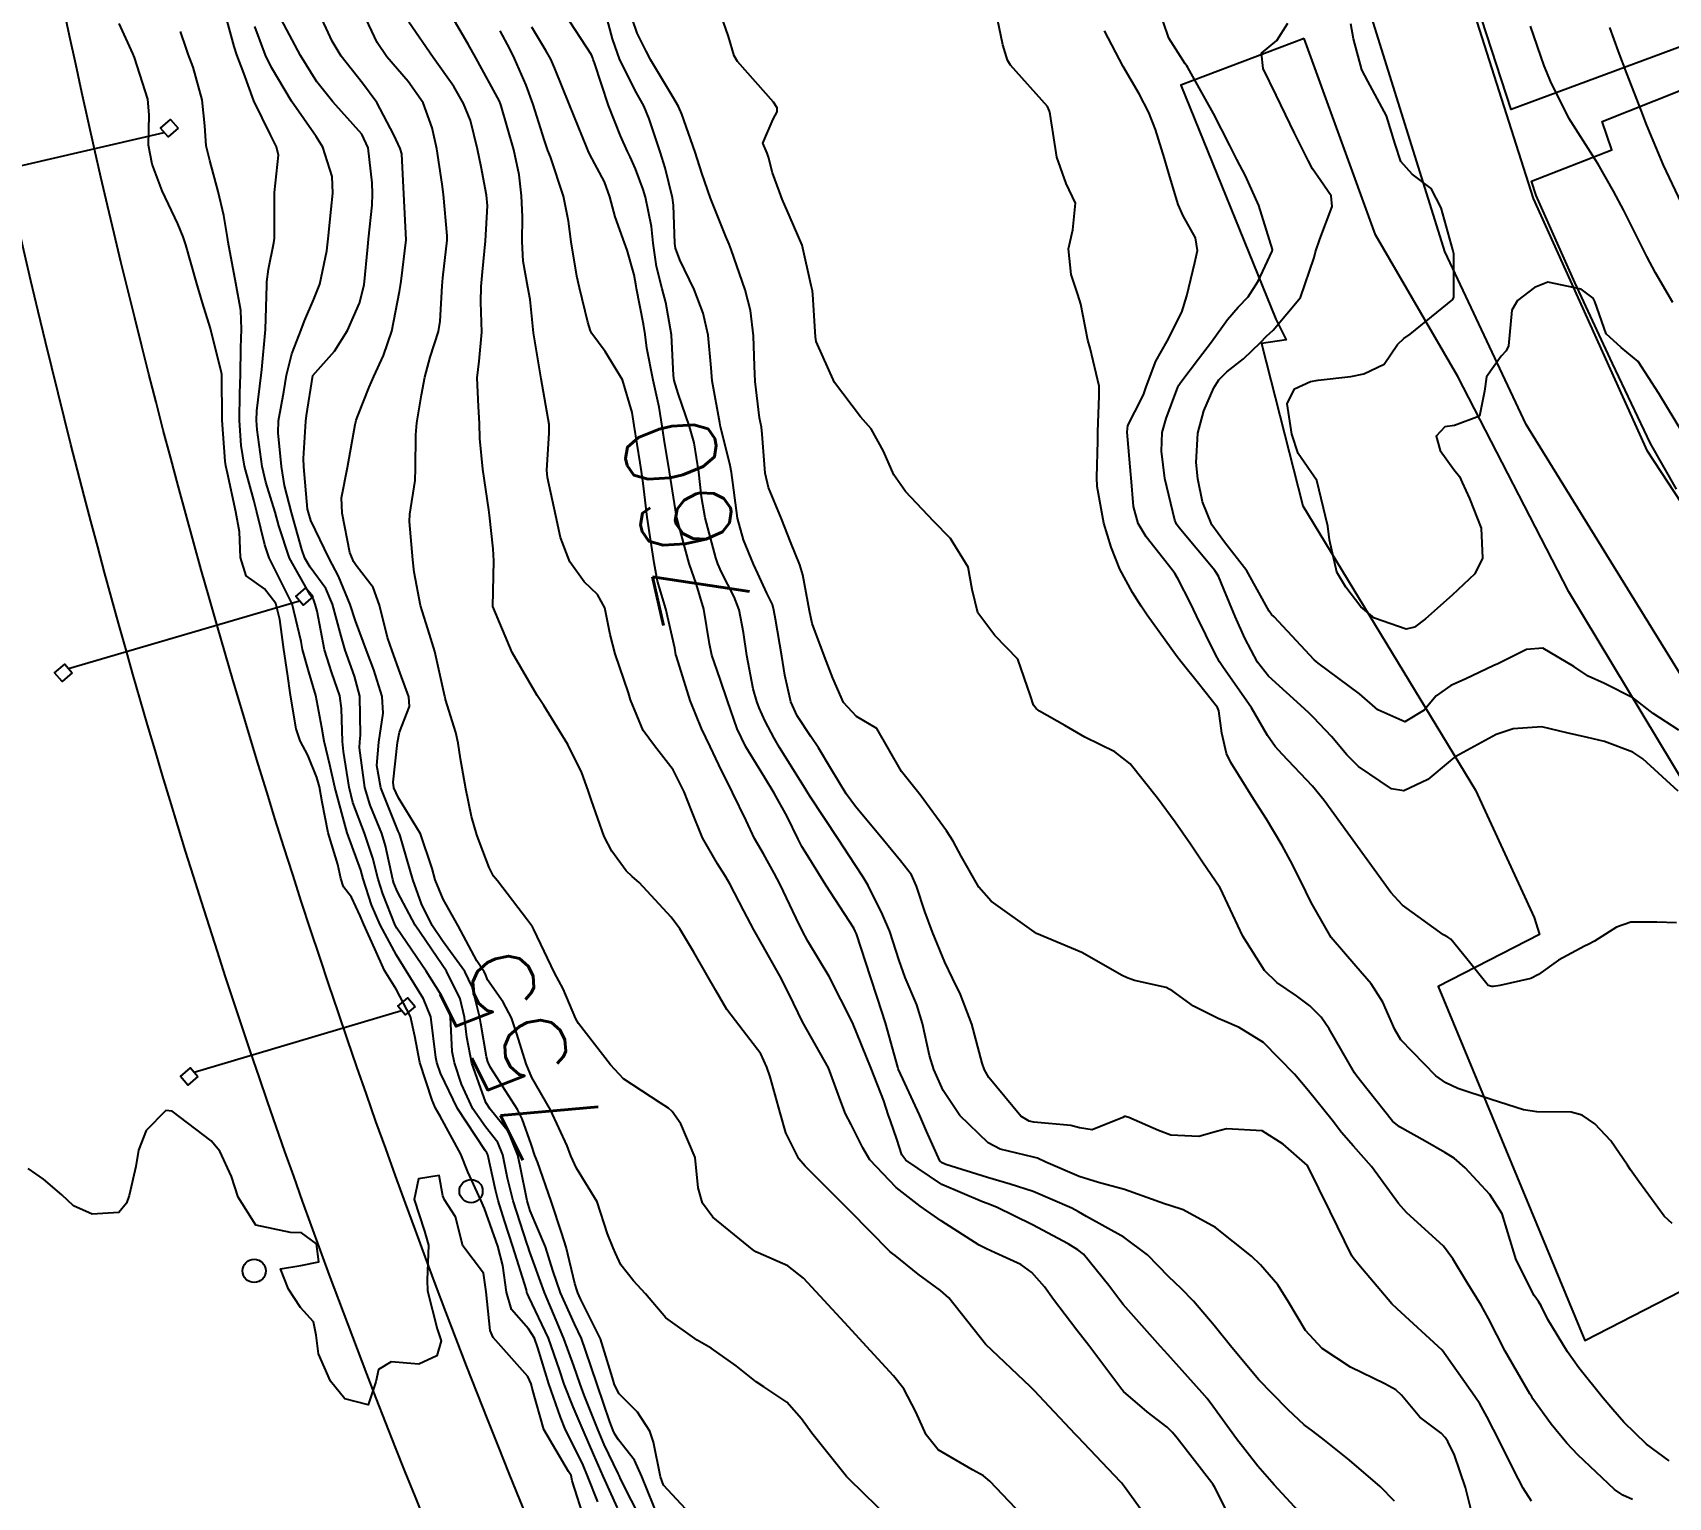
# Model space of a CAD drawing. Header units: metres. Extents: x 318500 to 325275, y 7408834 to 7428799.
# Drawn here: x 319965.3 to 320036.9, y 7411044.1 to 7411108.2 of the extents above; entities that cross this region are included whole.
import ezdxf
from ezdxf.enums import TextEntityAlignment as Align

# ---------------------------------------------------------------- set-up
doc = ezdxf.new("R2010")
doc.units = ezdxf.units.M
doc.header["$MEASUREMENT"] = 0
for name, color, linetype in [('Cotas', 45, 'Continuous'), ('Curvas de Nivel 1m', 11, 'Continuous'), ('Curvas de Nivel 5m', 15, 'Continuous'), ('Edificações', 30, 'Continuous'), ('Linha Férrea', 20, 'Continuous'), ('Postes', 20, 'Continuous'), ('Pórticos', 45, 'Continuous'), ('Vias Primárias', 230, 'Continuous')]:
    doc.layers.add(name, color=color, linetype=linetype)
doc.styles.add('Style-STANDARD', font='STANDARD.shx')

msp = doc.modelspace()

# ---------------------------------------------------------------- linework, layer by layer
at = {"layer": 'Curvas de Nivel 1m', "flags": 128}
for points, elevation in [([(319992.024, 7411042.964), (319991.063, 7411044.874), (319991.019, 7411044.979), (319991.001, 7411045.02), (319990.961, 7411045.097), (319990.356, 7411046.372), (319990.088, 7411046.993), (319989.472, 7411048.534), (319989.298, 7411049.006), (319989.022, 7411049.81), (319988.589, 7411051.015), (319988.248, 7411051.818), (319987.737, 7411053.023), (319987.087, 7411054.831), (319987.023, 7411055.031), (319986.985, 7411055.138), (319986.372, 7411057.041), (319986.125, 7411058.035), (319985.912, 7411059.048), (319985.689, 7411059.593), (319985.158, 7411060.278), (319984.608, 7411061.068), (319984.112, 7411062.15), (319983.793, 7411063.081), (319983.704, 7411063.581), (319983.619, 7411065.084), (319983.547, 7411065.407), (319983.234, 7411066.028), (319982.563, 7411067.097), (319981.278, 7411068.98), (319981.206, 7411069.111), (319980.658, 7411070.477), (319980.459, 7411071.123), (319980.224, 7411072.037), (319979.863, 7411073.132), (319979.35, 7411074.485), (319979.181, 7411075.143), (319978.946, 7411076.709), (319978.902, 7411077.147), (319978.852, 7411078.599), (319978.772, 7411079.15), (319978.429, 7411080.151), (319978.114, 7411081.16), (319977.78, 7411082.85), (319977.705, 7411083.166), (319977.634, 7411083.33), (319977.474, 7411083.576), (319976.581, 7411085.179), (319976.101, 7411086.594), (319975.944, 7411087.186), (319975.54, 7411088.504), (319975.373, 7411089.193), (319975.161, 7411090.791), (319975.134, 7411091.197), (319975.149, 7411091.624), (319975.337, 7411093.194), (319975.364, 7411093.433), (319975.519, 7411095.192), (319975.588, 7411097.129), (319975.583, 7411097.191), (319975.576, 7411097.266), (319975.66, 7411097.823), (319975.891, 7411098.974), (319975.913, 7411099.188), (319975.913, 7411100.982), (319975.922, 7411101.188), (319976.095, 7411102.818), (319976.009, 7411103.187), (319975.738, 7411103.715), (319975.015, 7411105.201), (319974.58, 7411106.406), (319974.27, 7411107.213), (319974.15, 7411107.571), (319973.806, 7411108.855)], 752), ([(319992.748, 7411043.137), (319991.997, 7411044.964), (319991.681, 7411045.68), (319990.976, 7411046.574), (319990.819, 7411046.823), (319990.749, 7411046.983), (319990.602, 7411047.369), (319990.039, 7411048.995), (319989.538, 7411050.496), (319989.355, 7411051.005), (319989.05, 7411051.652), (319988.439, 7411053.016), (319988.11, 7411053.989), (319987.786, 7411055.023), (319987.114, 7411056.606), (319986.975, 7411057.032), (319986.667, 7411058.561), (319986.568, 7411059.039), (319986.166, 7411060.055), (319985.357, 7411061.057), (319985.174, 7411061.34), (319984.565, 7411063.07), (319984.341, 7411064.202), (319984.243, 7411065.075), (319984.042, 7411065.888), (319983.445, 7411067.087), (319983.254, 7411067.377), (319982.082, 7411069.102), (319981.302, 7411070.563), (319981.14, 7411070.945), (319981.094, 7411071.113), (319980.782, 7411072.578), (319980.617, 7411073.121), (319980.111, 7411074.366), (319979.876, 7411075.132), (319979.646, 7411076.877), (319979.655, 7411077.136), (319979.689, 7411077.431), (319979.654, 7411079.136), (319979.423, 7411080.016), (319979.009, 7411081.146), (319978.841, 7411081.757), (319978.462, 7411083.155), (319978.161, 7411083.844), (319977.486, 7411084.784), (319977.251, 7411085.172), (319977.116, 7411085.553), (319976.665, 7411087.179), (319976.361, 7411088.358), (319976.22, 7411089.183), (319976.081, 7411090.669), (319976.098, 7411091.185), (319976.32, 7411092.451), (319976.441, 7411093.182), (319976.672, 7411094.121), (319977.083, 7411095.175), (319977.237, 7411095.571), (319977.643, 7411096.509), (319977.899, 7411097.166), (319978.211, 7411098.623), (319978.271, 7411099.161), (319978.404, 7411100.455), (319978.472, 7411101.159), (319978.438, 7411101.88), (319978.034, 7411103.165), (319977.737, 7411103.636), (319976.666, 7411105.181), (319975.782, 7411106.655), (319975.524, 7411107.194), (319975.053, 7411108.452)], 753), ([(319994.489, 7411042.934), (319992.955, 7411044.598), (319992.811, 7411044.952), (319992.506, 7411046.48), (319992.344, 7411046.96), (319991.818, 7411047.793), (319991.004, 7411048.592), (319990.797, 7411048.983), (319990.711, 7411049.288), (319990.191, 7411050.993), (319989.317, 7411052.755), (319989.197, 7411053.008), (319989.166, 7411053.103), (319989.074, 7411053.419), (319988.684, 7411055.014), (319988.501, 7411055.614), (319988.026, 7411057.021), (319987.43, 7411058.743), (319987.319, 7411059.028), (319987.155, 7411059.513), (319986.759, 7411060.631), (319986.552, 7411061.039), (319985.378, 7411062.877), (319985.286, 7411063.059), (319985.262, 7411063.12), (319985.203, 7411063.35), (319984.949, 7411064.796), (319984.903, 7411065.065), (319984.575, 7411066.405), (319984.247, 7411067.075), (319983.27, 7411068.426), (319982.825, 7411069.095), (319982.355, 7411070.039), (319981.972, 7411071.103), (319981.42, 7411073.018), (319981.385, 7411073.109), (319981.332, 7411073.223), (319980.57, 7411075.122), (319980.405, 7411076.094), (319980.487, 7411077.124), (319980.67, 7411078.388), (319980.632, 7411079.122), (319980.272, 7411080.283), (319979.948, 7411081.132), (319979.459, 7411082.434), (319979.227, 7411083.144), (319978.725, 7411084.394), (319978.314, 7411085.158), (319977.515, 7411086.825), (319977.401, 7411087.171), (319977.369, 7411087.325), (319977.201, 7411089.173), (319977.19, 7411089.537), (319977.294, 7411091.173), (319977.325, 7411091.421), (319977.6, 7411093.17), (319978.538, 7411094.235), (319979.108, 7411095.148), (319979.642, 7411096.333), (319979.849, 7411097.137), (319980.002, 7411098.808), (319980.03, 7411099.135), (319980.2, 7411100.635), (319980.207, 7411101.133), (319980.19, 7411101.608), (319980.026, 7411103.136), (319979.739, 7411103.731), (319978.475, 7411105.159), (319977.773, 7411106.029), (319977.052, 7411107.177), (319976.213, 7411108.779)], 754), ([(320008.934, 7411042.98), (320007.23, 7411044.766), (320006.963, 7411045.002), (320006.478, 7411045.264), (320004.98, 7411046.133), (320004.455, 7411046.798), (320004.002, 7411047.807), (320003.465, 7411048.813), (320003.018, 7411049.372), (320001.682, 7411050.84), (320001.05, 7411051.52), (319999.814, 7411052.863), (319999.078, 7411053.658), (319998.392, 7411054.19), (319997.089, 7411054.765), (319996.995, 7411054.807), (319996.848, 7411054.904), (319995.111, 7411056.321), (319994.65, 7411056.935), (319994.464, 7411057.603), (319994.333, 7411058.938), (319993.701, 7411060.408), (319993.335, 7411060.948), (319993.172, 7411061.096), (319992.806, 7411061.325), (319991.191, 7411062.379), (319990.625, 7411062.989), (319989.227, 7411064.803), (319989.115, 7411065.011), (319988.554, 7411066.327), (319988.184, 7411067.021), (319987.278, 7411068.915), (319987.21, 7411069.031), (319986.992, 7411069.327), (319985.684, 7411071.054), (319985.513, 7411071.258), (319985.316, 7411071.632), (319984.922, 7411072.662), (319984.777, 7411073.068), (319984.549, 7411073.864), (319984.289, 7411075.076), (319984.063, 7411076.397), (319983.958, 7411077.081), (319983.854, 7411077.543), (319983.409, 7411078.993), (319983.39, 7411079.09), (319983.383, 7411079.117), (319982.943, 7411081.095), (319982.706, 7411081.842), (319982.304, 7411083.102), (319982.031, 7411084.558), (319981.974, 7411085.105), (319981.835, 7411086.787), (319981.847, 7411087.107), (319982.072, 7411088.575), (319982.098, 7411089.105), (319982.099, 7411090.57), (319982.153, 7411091.104), (319982.361, 7411092.33), (319982.493, 7411093.101), (319982.737, 7411093.975), (319983.096, 7411095.095), (319983.173, 7411095.556), (319983.259, 7411097.094), (319983.295, 7411097.454), (319983.483, 7411099.092), (319983.484, 7411099.291), (319983.312, 7411101.094), (319983.262, 7411101.547), (319983.02, 7411103.097), (319982.825, 7411104.018), (319982.42, 7411105.103), (319981.774, 7411106.051), (319980.83, 7411107.124), (319980.409, 7411107.744), (319979.809, 7411109.015)], 756), ([(320014.477, 7411042.667), (320013.133, 7411044.512), (320013.002, 7411044.689), (320012.961, 7411044.736), (320011.091, 7411046.709), (320010.991, 7411046.816), (320010.068, 7411047.791), (320009.171, 7411048.738), (320009.012, 7411048.901), (320007.04, 7411050.77), (320005.445, 7411052.786), (320005.073, 7411053.109), (320004.097, 7411053.822), (320003.088, 7411054.647), (320002.99, 7411054.722), (320002.862, 7411054.823), (320001.116, 7411056.581), (320000.852, 7411056.853), (319999.145, 7411058.56), (319998.881, 7411058.874), (319998.298, 7411060.019), (319998.061, 7411060.887), (319997.624, 7411062.463), (319997.476, 7411062.896), (319997.209, 7411063.474), (319996.094, 7411064.917), (319995.729, 7411065.417), (319995.243, 7411066.241), (319994.841, 7411066.934), (319994.274, 7411067.931), (319993.657, 7411068.946), (319993.288, 7411069.457), (319991.886, 7411070.971), (319991.572, 7411071.235), (319991.315, 7411071.483), (319990.682, 7411072.348), (319990.357, 7411072.995), (319989.792, 7411074.565), (319989.644, 7411075.006), (319989.371, 7411075.77), (319988.768, 7411077.016), (319987.716, 7411078.718), (319987.5, 7411079.029), (319987.412, 7411079.164), (319986.322, 7411081.047), (319985.47, 7411083.06), (319985.522, 7411085.06), (319985.498, 7411085.586), (319985.335, 7411087.063), (319985.302, 7411087.284), (319985.043, 7411089.068), (319984.903, 7411090.41), (319984.889, 7411091.07), (319984.844, 7411091.808), (319984.787, 7411093.072), (319984.877, 7411093.805), (319985.001, 7411095.069), (319984.957, 7411096.384), (319984.961, 7411097.07), (319985.022, 7411097.707), (319985.152, 7411099.068), (319985.238, 7411100.602), (319985.203, 7411101.068), (319984.965, 7411102.314), (319984.81, 7411103.074), (319984.493, 7411104.335), (319984.199, 7411105.083), (319983.771, 7411105.826), (319982.872, 7411107.099), (319981.805, 7411108.635)], 757), ([(320018.042, 7411042.619), (320017.072, 7411044.515), (320017.006, 7411044.63), (320016.961, 7411044.693), (320015.437, 7411046.653), (320015.238, 7411046.901), (320014.995, 7411047.129), (320014.126, 7411047.797), (320013.086, 7411048.689), (320013.011, 7411048.78), (320011.573, 7411050.705), (320011.05, 7411051.379), (320010.026, 7411052.726), (320009.623, 7411053.28), (320009.082, 7411053.903), (320008.592, 7411054.254), (320007.471, 7411054.764), (320007.092, 7411054.931), (320006.765, 7411055.103), (320005.111, 7411056.158), (320004.184, 7411056.804), (320003.132, 7411057.627), (320001.989, 7411058.837), (320001.675, 7411059.362), (320001.165, 7411060.384), (320000.918, 7411060.853), (320000.755, 7411061.276), (320000.17, 7411062.86), (319999.225, 7411064.544), (319999.04, 7411064.873), (319998.447, 7411066.087), (319998.043, 7411066.888), (319997.27, 7411068.258), (319996.9, 7411068.906), (319996.465, 7411069.74), (319995.854, 7411070.922), (319995.654, 7411071.266), (319995.319, 7411071.793), (319994.66, 7411072.937), (319994.169, 7411074.121), (319993.853, 7411074.945), (319993.374, 7411075.91), (319992.558, 7411076.962), (319992.064, 7411077.637), (319991.51, 7411078.979), (319991.414, 7411079.279), (319990.83, 7411080.989), (319990.609, 7411081.836), (319990.376, 7411082.996), (319990.063, 7411083.588), (319989.481, 7411084.141), (319988.85, 7411085.016), (319988.446, 7411086.08), (319988.231, 7411087.023), (319987.87, 7411088.702), (319987.84, 7411089.027), (319987.948, 7411090.645), (319987.946, 7411091.026), (319987.6, 7411093.03), (319987.257, 7411095.036), (319987.106, 7411096.5), (319987.016, 7411097.04), (319986.806, 7411098.182), (319986.768, 7411099.044), (319986.773, 7411100.12), (319986.737, 7411101.045), (319986.628, 7411101.955), (319986.394, 7411103.05), (319985.845, 7411104.972), (319985.814, 7411105.059), (319985.762, 7411105.181), (319984.732, 7411107.076), (319984.393, 7411107.679), (319983.806, 7411108.693)], 758), ([(320028.438, 7411042.977), (320028.065, 7411044.483), (320027.573, 7411045.9), (320027.288, 7411046.496), (320027.177, 7411046.683), (320026.994, 7411046.864), (320026.056, 7411047.57), (320025.254, 7411048.526), (320025.014, 7411048.77), (320024.533, 7411049.02), (320023.028, 7411049.76), (320021.791, 7411050.569), (320021.052, 7411051.36), (320020.321, 7411052.591), (320019.842, 7411053.363), (320019.086, 7411054.244), (320018.685, 7411054.614), (320017.109, 7411055.868), (320015.707, 7411056.651), (320015.123, 7411056.834), (320014.876, 7411056.912), (320013.133, 7411057.532), (320012, 7411057.838), (320011.141, 7411058.1), (320009.683, 7411058.732), (320009.319, 7411058.904), (320009.152, 7411058.953), (320007.695, 7411059.302), (320007.158, 7411059.584), (320005.925, 7411060.782), (320005.186, 7411061.865), (320004.781, 7411062.796), (320004.599, 7411063.409), (320004.295, 7411064.804), (320004.046, 7411065.615), (320003.525, 7411066.816), (320003.261, 7411067.566), (320002.861, 7411068.826), (320002.544, 7411069.578), (320001.915, 7411070.841), (320001.684, 7411071.214), (320001.319, 7411071.76), (320000.616, 7411072.857), (319999.358, 7411074.755), (319999.283, 7411074.871), (319999.151, 7411075.085), (319998.031, 7411076.89), (319997.793, 7411077.293), (319997.401, 7411078.039), (319997.132, 7411078.629), (319997.028, 7411078.906), (319996.877, 7411079.449), (319996.601, 7411080.913), (319996.455, 7411081.915), (319996.256, 7411082.918), (319996.041, 7411083.487), (319995.486, 7411084.564), (319995.326, 7411084.932), (319995.241, 7411085.185), (319994.766, 7411086.938), (319994.608, 7411087.865), (319994.493, 7411088.941), (319994.285, 7411090.221), (319994.094, 7411090.945), (319993.591, 7411092.381), (319993.418, 7411092.953), (319993.386, 7411093.17), (319993.298, 7411094.955), (319993.048, 7411096.363), (319992.89, 7411096.961), (319992.649, 7411097.95), (319992.501, 7411098.968), (319992.418, 7411099.696), (319992.155, 7411100.973), (319992.055, 7411101.317), (319991.722, 7411102.219), (319991.491, 7411102.747), (319991.374, 7411102.985), (319991.066, 7411103.664), (319990.535, 7411104.998), (319989.933, 7411106.863), (319989.872, 7411107.009), (319989.851, 7411107.069), (319989.792, 7411107.214), (319988.613, 7411109.022)], 761), ([(320030.952, 7411043.893), (320030.582, 7411044.454), (320030.177, 7411045.252), (320029.573, 7411046.464), (320029.001, 7411047.592), (320028.685, 7411048.153), (320028.468, 7411048.478), (320027.04, 7411050.5), (320025.067, 7411052.312), (320024.837, 7411052.532), (320023.39, 7411054.244), (320023.139, 7411054.55), (320023.091, 7411054.624), (320022.137, 7411056.565), (320021.15, 7411058.58), (320020.078, 7411059.515), (320019.165, 7411060.098), (320017.602, 7411060.189), (320017.164, 7411060.073), (320016.383, 7411059.862), (320015.163, 7411059.91), (320014.619, 7411060.123), (320013.317, 7411060.688), (320013.171, 7411060.736), (320013.13, 7411060.731), (320013.056, 7411060.691), (320011.722, 7411060.147), (320011.165, 7411060.236), (320010.781, 7411060.331), (320009.167, 7411060.482), (320008.956, 7411060.531), (320008.591, 7411060.749), (320007.195, 7411062.434), (320007.007, 7411062.772), (320006.906, 7411063.071), (320006.449, 7411064.778), (320005.958, 7411066.067), (320005.602, 7411066.786), (320005.26, 7411067.482), (320004.72, 7411068.798), (320004.396, 7411069.7), (320004.027, 7411070.809), (320003.807, 7411071.305), (320003.321, 7411071.924), (320002.916, 7411072.416), (320002.588, 7411072.831), (320001.352, 7411074.302), (320000.949, 7411074.854), (320000.268, 7411075.97), (319999.729, 7411076.867), (319999.395, 7411077.365), (319998.797, 7411078.272), (319998.531, 7411078.883), (319998.268, 7411080.047), (319998.129, 7411080.89), (319997.85, 7411082.509), (319997.783, 7411082.895), (319997.716, 7411083.14), (319997.477, 7411083.644), (319997.076, 7411084.497), (319996.888, 7411084.909), (319996.448, 7411085.973), (319996.194, 7411086.92), (319995.986, 7411088.481), (319995.921, 7411088.924), (319995.863, 7411089.235), (319995.565, 7411090.474), (319995.451, 7411090.931), (319995.41, 7411091.094), (319995.079, 7411092.935), (319995.038, 7411093.506), (319994.908, 7411094.937), (319994.68, 7411095.899), (319994.296, 7411096.944), (319993.669, 7411098.233), (319993.478, 7411098.754), (319993.448, 7411098.953), (319993.387, 7411100.636), (319993.347, 7411100.955), (319993.019, 7411102.257), (319992.799, 7411102.964), (319992.315, 7411104.408), (319992.087, 7411104.975), (319991.769, 7411105.553), (319991.041, 7411106.991), (319990.714, 7411107.911), (319990.425, 7411109.001)], 762), ([(320035.378, 7411043.961), (320034.956, 7411044.15), (320034.587, 7411044.396), (320032.982, 7411045.919), (320032.503, 7411046.427), (320031.816, 7411047.256), (320031.009, 7411048.367), (320030.958, 7411048.451), (320030.873, 7411048.59), (320029.796, 7411050.462), (320029.061, 7411051.891), (320028.743, 7411052.475), (320028.105, 7411053.51), (320027.512, 7411054.494), (320027.098, 7411055.055), (320025.475, 7411056.525), (320025.126, 7411056.92), (320023.946, 7411058.542), (320023.159, 7411059.433), (320022.637, 7411060.03), (320022.223, 7411060.564), (320021.189, 7411061.853), (320020.571, 7411062.589), (320019.22, 7411063.969), (320018.157, 7411064.621), (320017.506, 7411064.901), (320017.234, 7411065.023), (320016.155, 7411065.562), (320015.246, 7411066.22), (320014.962, 7411066.379), (320013.575, 7411066.685), (320013.252, 7411066.796), (320013.035, 7411066.911), (320011.268, 7411067.911), (320009.28, 7411068.74), (320007.301, 7411070.165), (320006.761, 7411070.775), (320005.975, 7411072.132), (320005.638, 7411072.787), (320005.337, 7411073.238), (320004.179, 7411074.808), (320003.375, 7411075.838), (320002.799, 7411076.829), (320002.282, 7411077.72), (320001.404, 7411078.238), (320000.834, 7411078.856), (320000.364, 7411079.923), (319999.998, 7411080.864), (319999.462, 7411082.312), (319999.343, 7411082.872), (319999.055, 7411084.446), (319998.913, 7411084.879), (319998.506, 7411085.884), (319998.121, 7411086.891), (319997.541, 7411088.274), (319997.401, 7411088.902), (319997.274, 7411090.611), (319997.234, 7411090.905), (319997.157, 7411091.326), (319996.967, 7411092.909), (319996.933, 7411093.587), (319996.887, 7411094.911), (319996.753, 7411096.025), (319996.526, 7411096.917), (319995.916, 7411098.687), (319995.821, 7411098.928), (319995.685, 7411099.251), (319995.012, 7411100.937), (319994.632, 7411102.03), (319994.331, 7411102.944), (319993.755, 7411104.611), (319993.604, 7411104.952), (319993.355, 7411105.367), (319992.401, 7411106.971), (319992.197, 7411107.377), (319991.802, 7411108.157), (319991.59, 7411108.765)], 763), ([(320036.979, 7411045.658), (320035.985, 7411046.38), (320035, 7411047.349), (320034.508, 7411047.9), (320034.094, 7411048.404), (320033.03, 7411049.732), (320032.524, 7411050.428), (320031.664, 7411051.838), (320031.37, 7411052.446), (320031.259, 7411052.634), (320031.074, 7411052.89), (320030.274, 7411054.458), (320029.917, 7411055.653), (320029.67, 7411056.464), (320029.133, 7411057.318), (320028.05, 7411058.487), (320027.562, 7411058.902), (320027.157, 7411059.16), (320026.298, 7411059.649), (320025.168, 7411060.281), (320024.871, 7411060.533), (320023.458, 7411062.286), (320023.262, 7411062.549), (320023.201, 7411062.64), (320022.099, 7411064.567), (320021.741, 7411065.079), (320021.24, 7411065.573), (320020.667, 7411066.011), (320019.805, 7411066.602), (320019.258, 7411067.12), (320018.313, 7411068.62), (320017.437, 7411070.499), (320017.382, 7411070.629), (320017.311, 7411070.762), (320016.547, 7411071.867), (320016.026, 7411072.65), (320015.344, 7411073.614), (320014.572, 7411074.672), (320013.382, 7411076.174), (320012.708, 7411076.697), (320011.396, 7411077.335), (320010.525, 7411077.847), (320009.407, 7411078.479), (320009.262, 7411078.595), (320009.155, 7411078.744), (320009.013, 7411079.149), (320008.455, 7411080.755), (320007.455, 7411081.788), (320006.704, 7411082.778), (320006.461, 7411083.799), (320006.291, 7411084.782), (320005.509, 7411086.037), (320004.775, 7411086.801), (320003.539, 7411088.092), (320003.027, 7411088.828), (320002.581, 7411089.855), (320002.041, 7411090.843), (320001.578, 7411091.367), (320000.43, 7411092.862), (319999.627, 7411094.658), (319999.606, 7411094.87), (319999.494, 7411096.718), (319999.47, 7411096.873), (319999.415, 7411097.112), (319999.016, 7411098.88), (319998.494, 7411100.092), (319998.142, 7411100.894), (319998.029, 7411101.212), (319997.721, 7411102.043), (319997.551, 7411102.726), (319997.483, 7411102.904), (319997.297, 7411103.346), (319997.752, 7411104.393), (319997.932, 7411104.723), (319997.924, 7411104.898), (319997.764, 7411105.136), (319996.182, 7411106.924), (319996.037, 7411107.171), (319995.801, 7411108.007), (319995.471, 7411108.933)], 764), ([(320037.369, 7411074.968), (320035.823, 7411076.386), (320035.393, 7411076.684), (320034.14, 7411077.151), (320033.399, 7411077.318), (320032.502, 7411077.535), (320031.403, 7411077.791), (320030.155, 7411077.71), (320029.4, 7411077.459), (320027.64, 7411076.496), (320027.493, 7411076.394), (320027.387, 7411076.304), (320026.408, 7411075.481), (320025.367, 7411074.982), (320024.828, 7411075.075), (320023.383, 7411076.053), (320022.868, 7411076.558), (320022.194, 7411077.364), (320021.406, 7411078.198), (320021.219, 7411078.394), (320021.017, 7411078.586), (320019.431, 7411080.005), (320018.959, 7411080.615), (320018.405, 7411081.672), (320017.974, 7411082.625), (320017.482, 7411083.819), (320017.242, 7411084.388), (320017.085, 7411084.636), (320015.518, 7411086.498), (320015.409, 7411086.662), (320015.342, 7411086.844), (320014.904, 7411088.67), (320014.748, 7411089.858), (320014.779, 7411090.672), (320014.952, 7411091.297), (320015.469, 7411092.662), (320015.512, 7411092.751), (320015.603, 7411092.884), (320016.372, 7411093.895), (320016.934, 7411094.64), (320017.64, 7411095.619), (320018.109, 7411096.161), (320018.539, 7411096.621), (320018.978, 7411097.299), (320019.601, 7411098.611), (320019.605, 7411098.687), (320019.01, 7411100.617), (320018.435, 7411101.911), (320018.055, 7411102.627), (320017.739, 7411103.243), (320017.023, 7411104.641), (320016.046, 7411106.396), (320015.907, 7411106.658), (320015.866, 7411106.734), (320015.792, 7411106.824), (320015.073, 7411107.941), (320014.825, 7411108.675)], 767), ([(320037.403, 7411077.64), (320036.283, 7411078.381), (320035.42, 7411079.051), (320034.151, 7411079.687), (320033.434, 7411080.013), (320032.808, 7411080.429), (320031.452, 7411081.237), (320030.727, 7411081.182), (320029.441, 7411080.537), (320029.398, 7411080.514), (320029.308, 7411080.472), (320028.045, 7411079.877), (320027.426, 7411079.598), (320026.781, 7411079.148), (320026.252, 7411078.517), (320025.405, 7411078.008), (320024.226, 7411078.542), (320023.42, 7411079.231), (320021.61, 7411080.577), (320021.442, 7411080.722), (320019.679, 7411082.607), (320019.571, 7411082.708), (320019.472, 7411082.858), (320018.483, 7411084.62), (320017.509, 7411085.879), (320016.954, 7411086.638), (320016.543, 7411087.637), (320016.342, 7411088.648), (320016.27, 7411089.362), (320016.338, 7411090.648), (320016.609, 7411091.62), (320017.045, 7411092.638), (320017.258, 7411092.982), (320017.611, 7411093.333), (320018.341, 7411093.901), (320019.085, 7411094.615), (320019.352, 7411094.893), (320019.635, 7411095.152), (320020.842, 7411096.592), (320021.434, 7411098.341), (320021.493, 7411098.583), (320021.688, 7411099.136), (320022.225, 7411100.572), (320022.18, 7411101.039), (320021.721, 7411101.69), (320021.365, 7411102.224), (320021.172, 7411102.588), (320020.568, 7411103.777), (320020.174, 7411104.604), (320019.773, 7411105.444), (320019.205, 7411106.616), (320019.135, 7411107.278), (320019.802, 7411107.835), (320020.279, 7411108.603)], 768), ([(320037.574, 7411090.652), (320036.526, 7411092.381), (320035.621, 7411093.79), (320034.872, 7411094.401), (320034.217, 7411094.993), (320033.723, 7411096.419), (320033.652, 7411096.563), (320033.131, 7411096.955), (320031.662, 7411097.256), (320031.088, 7411097.027), (320030.333, 7411096.463), (320030.085, 7411096.026), (320029.945, 7411094.467), (320029.846, 7411094.249), (320029.623, 7411094.023), (320028.978, 7411093.111), (320028.895, 7411092.481), (320028.671, 7411091.396), (320027.577, 7411090.987), (320027.157, 7411090.926), (320026.784, 7411090.512), (320026.949, 7411089.894), (320027.556, 7411089.053), (320027.803, 7411088.747), (320027.916, 7411088.495), (320028.243, 7411087.786), (320028.744, 7411086.482), (320028.808, 7411085.173), (320028.473, 7411084.485), (320027.481, 7411083.554), (320026.303, 7411082.518), (320025.829, 7411082.16), (320025.463, 7411082.064), (320024.075, 7411082.544), (320023.475, 7411083.049), (320022.825, 7411083.901), (320022.434, 7411084.566), (320022.106, 7411085.976), (320022.036, 7411086.572), (320021.55, 7411088.58), (320020.729, 7411089.76), (320020.461, 7411090.597), (320020.259, 7411091.931), (320020.579, 7411092.595), (320021.281, 7411092.909), (320021.606, 7411092.974), (320023.038, 7411093.129), (320023.61, 7411093.242), (320024.493, 7411093.665), (320025.08, 7411094.535), (320025.368, 7411094.798), (320025.635, 7411094.984), (320027.511, 7411096.502), (320027.556, 7411096.597), (320027.545, 7411098.502), (320027.513, 7411098.672), (320026.994, 7411100.511), (320026.565, 7411101.364), (320025.724, 7411101.98), (320025.225, 7411102.535), (320024.979, 7411103.3), (320024.604, 7411104.542), (320023.783, 7411106.06), (320023.524, 7411106.554), (320023.151, 7411107.907), (320023.041, 7411108.562)], 769), ([(320037.649, 7411100.433), (320036.73, 7411102.38), (320035.98, 7411104.164), (320035.896, 7411104.389), (320035.765, 7411104.738), (320035.124, 7411106.4), (320034.753, 7411107.359), (320034.381, 7411108.411)], 771), ([(319990.939, 7411043.596), (319990.31, 7411044.99), (319989.893, 7411045.92), (319989.427, 7411047.003), (319988.995, 7411048.027), (319988.607, 7411049.014), (319988.402, 7411049.633), (319987.909, 7411051.021), (319987.058, 7411052.837), (319986.989, 7411052.961), (319986.969, 7411053.031), (319986.946, 7411053.148), (319986.357, 7411055.041), (319985.985, 7411056.169), (319985.707, 7411057.051), (319985.589, 7411057.515), (319985.251, 7411059.058), (319985.22, 7411059.137), (319985.143, 7411059.246), (319983.937, 7411061.078), (319983.193, 7411062.623), (319983.025, 7411063.092), (319982.984, 7411063.31), (319982.767, 7411065.095), (319982.444, 7411065.885), (319981.686, 7411067.106), (319981.26, 7411067.796), (319980.542, 7411069.121), (319980.168, 7411070.001), (319979.806, 7411071.132), (319979.692, 7411071.52), (319979.321, 7411072.548), (319979.104, 7411073.143), (319979.005, 7411073.475), (319978.566, 7411075.152), (319978.339, 7411076.12), (319978.098, 7411077.159), (319977.993, 7411077.765), (319977.73, 7411079.165), (319977.425, 7411080.197), (319977.151, 7411081.173), (319977.09, 7411081.529), (319976.697, 7411083.178), (319975.895, 7411084.777), (319975.685, 7411085.188), (319975.499, 7411085.766), (319975.149, 7411087.196), (319975.012, 7411087.713), (319974.611, 7411089.204), (319974.459, 7411090.107), (319974.384, 7411091.208), (319974.399, 7411092.396), (319974.432, 7411093.208), (319974.441, 7411094.385), (319974.468, 7411095.207), (319974.441, 7411096.011), (319974.221, 7411097.211), (319973.885, 7411099.009), (319973.854, 7411099.217), (319973.694, 7411100.175), (319973.459, 7411101.224), (319973.081, 7411102.587), (319972.933, 7411103.232), (319972.867, 7411104.109), (319972.751, 7411105.235), (319972.357, 7411106.665), (319972.141, 7411107.245), (319972.044, 7411107.498), (319971.8, 7411108.236)], 751), ([(320020.94, 7411043.25), (320019.679, 7411044.599), (320018.972, 7411045.425), (320018.036, 7411046.62), (320017.004, 7411048.053), (320016.754, 7411048.38), (320016.533, 7411048.637), (320015.035, 7411050.309), (320014.708, 7411050.665), (320013.067, 7411052.507), (320012.921, 7411052.691), (320012.442, 7411053.331), (320011.332, 7411054.708), (320011.093, 7411054.901), (320010.66, 7411055.153), (320009.109, 7411055.995), (320007.526, 7411056.764), (320007.122, 7411056.915), (320006.908, 7411056.988), (320005.134, 7411057.755), (320003.557, 7411058.814), (320003.382, 7411059.047), (320003.159, 7411059.739), (320002.883, 7411060.54), (320002.786, 7411060.826), (320002.591, 7411061.417), (320002.034, 7411062.837), (320001.23, 7411064.85), (320000.196, 7411066.861), (319999.273, 7411068.414), (319999.013, 7411068.874), (319998.754, 7411069.412), (319998.057, 7411070.889), (319997.8, 7411071.378), (319997.323, 7411072.229), (319997.077, 7411072.653), (319996.935, 7411072.906), (319996.566, 7411073.688), (319995.967, 7411074.921), (319995.378, 7411076.12), (319994.989, 7411076.934), (319994.615, 7411077.721), (319994.113, 7411078.943), (319993.513, 7411080.875), (319993.495, 7411080.949), (319993.444, 7411081.24), (319993.045, 7411082.956), (319992.693, 7411084.173), (319992.537, 7411084.964), (319992.369, 7411086.105), (319992.234, 7411086.969), (319992.056, 7411088.459), (319991.993, 7411088.973), (319991.925, 7411089.346), (319991.662, 7411090.979), (319991.578, 7411091.546), (319991.157, 7411092.987), (319990.389, 7411094.227), (319989.806, 7411095.007), (319989.746, 7411095.123), (319989.635, 7411095.503), (319989.269, 7411097.014), (319989.157, 7411097.515), (319988.9, 7411099.018), (319988.784, 7411099.929), (319988.575, 7411101.021), (319988.008, 7411102.746), (319987.891, 7411103.028), (319987.736, 7411103.461), (319987.248, 7411105.038), (319986.934, 7411105.881), (319986.428, 7411107.05), (319986.217, 7411107.476), (319985.802, 7411108.256)], 759), ([(320037.293, 7411069.217), (320036.439, 7411069.232), (320035.293, 7411069.234), (320034.673, 7411069.016), (320033.709, 7411068.414), (320033.436, 7411068.259), (320033.277, 7411068.192), (320032.129, 7411067.575), (320031.257, 7411066.948), (320030.928, 7411066.78), (320029.561, 7411066.467), (320029.293, 7411066.427), (320029.25, 7411066.423), (320029.208, 7411066.429), (320029.054, 7411066.473), (320028.125, 7411067.629), (320027.412, 7411068.498), (320027.281, 7411068.589), (320027.094, 7411068.691), (320025.302, 7411069.979), (320024.792, 7411070.535), (320023.33, 7411072.55), (320021.88, 7411074.572), (320021.369, 7411075.186), (320020.037, 7411076.6), (320019.725, 7411076.937), (320019.398, 7411077.414), (320018.692, 7411078.617), (320017.437, 7411080.424), (320017.293, 7411080.632), (320017.094, 7411080.987), (320016.29, 7411082.648), (320016.025, 7411083.202), (320015.486, 7411084.249), (320015.331, 7411084.505), (320015.219, 7411084.664), (320014.081, 7411086.112), (320013.732, 7411086.687), (320013.531, 7411087.438), (320013.422, 7411088.691), (320013.408, 7411088.835), (320013.247, 7411090.693), (320013.282, 7411090.986), (320013.583, 7411091.582), (320013.96, 7411092.319), (320014.084, 7411092.683), (320014.5, 7411093.793), (320015.005, 7411094.669), (320015.643, 7411095.942), (320015.854, 7411096.657), (320016.209, 7411098.115), (320016.323, 7411098.65), (320016.235, 7411099.198), (320015.703, 7411100.166), (320015.476, 7411100.664), (320015.066, 7411102.012), (320014.886, 7411102.673), (320014.482, 7411103.946), (320014.194, 7411104.683), (320013.772, 7411105.499), (320013.079, 7411106.697), (320012.251, 7411108.26)], 766), ([(319989.517, 7411043.001), (319988.957, 7411044.781), (319988.907, 7411045.011), (319988.783, 7411045.19), (319987.703, 7411047.023), (319987.201, 7411048.834), (319987.154, 7411049.029), (319987.015, 7411049.355), (319985.486, 7411051.053), (319985.356, 7411051.368), (319985.191, 7411053.058), (319985.072, 7411053.868), (319984.17, 7411055.074), (319983.846, 7411056.342), (319983.356, 7411057.086), (319983.291, 7411057.257), (319983.131, 7411058.147), (319982.223, 7411058.006), (319982.026, 7411057.101), (319982.488, 7411055.707), (319982.66, 7411055.094), (319982.602, 7411053.56), (319982.618, 7411053.094), (319983.043, 7411051.44), (319983.125, 7411051.172), (319983.154, 7411051.088), (319983.208, 7411050.917), (319983.027, 7411050.256), (319982.234, 7411049.886), (319981.023, 7411049.992), (319980.474, 7411049.662), (319980.361, 7411049.12), (319980.018, 7411048.101), (319978.998, 7411048.369), (319978.365, 7411049.15), (319977.85, 7411050.335), (319977.737, 7411051.16), (319977.628, 7411051.744), (319977.052, 7411052.369), (319976.529, 7411053.175), (319976.184, 7411054.068), (319977.076, 7411054.214), (319977.866, 7411054.371), (319977.758, 7411055.16), (319977.097, 7411055.642), (319976.614, 7411055.658), (319975.102, 7411055.976), (319974.323, 7411057.202), (319974.029, 7411058.106), (319973.527, 7411059.214), (319973.147, 7411059.665), (319971.441, 7411060.971), (319971.166, 7411060.992), (319970.298, 7411060.114), (319969.969, 7411059.262), (319969.854, 7411058.542), (319969.555, 7411057.266), (319969.44, 7411056.942), (319969.109, 7411056.528), (319967.937, 7411056.458), (319967.113, 7411056.824), (319966.602, 7411057.308), (319965.799, 7411057.992), (319965.131, 7411058.455)], 749)]:
    msp.add_lwpolyline(points, dxfattribs=dict(at, elevation=elevation))
at = {"layer": 'Curvas de Nivel 5m', "flags": 128}
for points, elevation in [([(320002.933, 7411043.044), (320001.081, 7411044.848), (320000.962, 7411044.974), (319999.444, 7411046.865), (319998.996, 7411047.499), (319998.353, 7411048.229), (319997.347, 7411048.895), (319997.013, 7411049.115), (319996.128, 7411049.809), (319995.035, 7411050.588), (319994.418, 7411050.936), (319993.054, 7411051.914), (319992.154, 7411052.964), (319991.641, 7411053.537), (319991.083, 7411054.239), (319990.854, 7411054.75), (319990.747, 7411054.985), (319990.492, 7411055.596), (319990.047, 7411056.996), (319989.142, 7411058.471), (319988.893, 7411059.013), (319988.726, 7411059.443), (319987.995, 7411061.022), (319987.191, 7411062.441), (319986.934, 7411063.034), (319986.531, 7411064.351), (319986.289, 7411065.044), (319985.924, 7411065.743), (319985.245, 7411066.716), (319985.15, 7411066.963), (319985.102, 7411067.062), (319984.783, 7411067.541), (319983.953, 7411069.08), (319983.297, 7411070.253), (319982.947, 7411071.094), (319982.818, 7411071.592), (319982.31, 7411073.1), (319981.354, 7411074.68), (319981.146, 7411075.113), (319981.11, 7411075.368), (319981.301, 7411077.111), (319981.394, 7411077.553), (319981.828, 7411078.684), (319981.798, 7411079.106), (319981.426, 7411080.144), (319981.065, 7411081.116), (319980.868, 7411081.699), (319980.515, 7411083.124), (319980.242, 7411083.893), (319979.487, 7411084.861), (319979.382, 7411085.035), (319979.33, 7411085.142), (319979.215, 7411085.423), (319978.877, 7411087.15), (319978.857, 7411087.823), (319979.113, 7411089.147), (319979.454, 7411091.027), (319979.472, 7411091.141), (319979.496, 7411091.216), (319979.574, 7411091.413), (319980.063, 7411092.663), (319980.262, 7411093.13), (319980.69, 7411094.048), (319981.055, 7411095.119), (319981.384, 7411096.85), (319981.434, 7411097.113), (319981.465, 7411097.301), (319981.68, 7411099.11), (319981.586, 7411101.112), (319981.488, 7411102.874), (319981.424, 7411103.115), (319981.148, 7411103.71), (319980.405, 7411105.13), (319979.773, 7411105.976), (319978.837, 7411107.154), (319978.45, 7411107.814), (319977.81, 7411109.17)], 755), ([(319990.069, 7411043.867), (319989.629, 7411045), (319989.426, 7411045.464), (319988.974, 7411046.387), (319988.657, 7411047.013), (319988.438, 7411047.565), (319987.93, 7411049.021), (319987.45, 7411050.609), (319987.306, 7411051.027), (319987.044, 7411051.439), (319986.289, 7411052.278), (319986.073, 7411053.045), (319985.917, 7411054.208), (319985.692, 7411055.051), (319985.115, 7411056.702), (319984.956, 7411057.062), (319984.376, 7411058.315), (319984.075, 7411059.076), (319983.165, 7411060.744), (319982.965, 7411061.092), (319982.823, 7411061.446), (319982.278, 7411063.099), (319982.062, 7411064.251), (319981.877, 7411065.103), (319981.238, 7411066.3), (319980.73, 7411067.118), (319980.317, 7411068.072), (319979.833, 7411069.132), (319979.668, 7411069.517), (319979.292, 7411070.328), (319978.932, 7411070.781), (319978.822, 7411071.147), (319978.688, 7411071.771), (319978.264, 7411073.156), (319978.012, 7411074.498), (319977.891, 7411075.162), (319977.777, 7411075.575), (319977.374, 7411076.546), (319977.035, 7411077.173), (319976.863, 7411077.7), (319976.619, 7411079.178), (319976.493, 7411080.111), (319976.326, 7411081.181), (319976.159, 7411082.484), (319975.983, 7411083.185), (319975.476, 7411083.834), (319974.673, 7411084.397), (319974.434, 7411085.206), (319974.38, 7411086.334), (319974.227, 7411087.209), (319973.86, 7411088.9), (319973.788, 7411089.216), (319973.753, 7411089.418), (319973.631, 7411091.219), (319973.609, 7411093.211), (319973.601, 7411093.29), (319973.118, 7411095.228), (319972.767, 7411096.359), (319972.502, 7411097.237), (319972.034, 7411098.886), (319971.921, 7411099.246), (319971.688, 7411099.81), (319970.994, 7411101.257), (319970.556, 7411102.428), (319970.404, 7411103.263), (319970.426, 7411104.587), (319970.367, 7411105.264), (319969.787, 7411107.095), (319969.709, 7411107.271), (319969.113, 7411108.59)], 750), ([(320024.95, 7411043.885), (320024.322, 7411044.536), (320022.977, 7411045.692), (320021.892, 7411046.566), (320021.373, 7411046.954), (320020.997, 7411047.237), (320020.296, 7411047.884), (320019.592, 7411048.601), (320019.019, 7411049.205), (320017.825, 7411050.622), (320017.054, 7411051.581), (320016.159, 7411052.644), (320015.62, 7411053.196), (320015.08, 7411053.709), (320014.613, 7411054.195), (320014.134, 7411054.674), (320013.101, 7411055.443), (320011.467, 7411056.354), (320011.118, 7411056.554), (320010.825, 7411056.714), (320009.131, 7411057.445), (320008.122, 7411057.768), (320007.139, 7411058.058), (320005.307, 7411058.629), (320005.149, 7411058.697), (320005.045, 7411058.792), (320004.457, 7411060.094), (320004.161, 7411060.805), (320003.234, 7411062.785), (320003.218, 7411062.82), (320003.201, 7411062.888), (320002.675, 7411064.828), (320002.32, 7411065.913), (320002.008, 7411066.839), (320001.393, 7411068.734), (320001.347, 7411068.849), (320001.282, 7411068.976), (320000.06, 7411070.863), (319999.322, 7411072.046), (319999.01, 7411072.558), (319998.841, 7411072.877), (319998.358, 7411073.871), (319997.794, 7411074.893), (319997.37, 7411075.581), (319996.554, 7411076.913), (319996.18, 7411077.701), (319995.752, 7411078.925), (319995.424, 7411079.875), (319995.069, 7411080.934), (319994.962, 7411081.42), (319994.722, 7411082.937), (319994.396, 7411084.026), (319994.078, 7411084.944), (319993.535, 7411086.934), (319993.534, 7411086.95), (319993.521, 7411087.017), (319993.216, 7411088.955), (319992.975, 7411090.369), (319992.886, 7411090.96), (319992.754, 7411091.791), (319992.495, 7411092.967), (319992.225, 7411094.367), (319992.147, 7411094.972), (319992.08, 7411095.419), (319991.767, 7411096.978), (319991.754, 7411097.081), (319991.659, 7411097.579), (319991.355, 7411098.665), (319991.236, 7411098.987), (319990.829, 7411100.125), (319990.599, 7411100.997), (319990.363, 7411101.646), (319989.728, 7411102.85), (319989.651, 7411103.011), (319989.586, 7411103.158), (319988.832, 7411105.019), (319988.195, 7411106.615), (319988.011, 7411107.028), (319987.794, 7411107.406), (319987.186, 7411108.421)], 760), ([(320037.115, 7411056.05), (320036.766, 7411056.374), (320035.648, 7411057.88), (320035.284, 7411058.389), (320035.152, 7411058.604), (320034.429, 7411059.668), (320033.73, 7411060.412), (320033.176, 7411060.796), (320032.687, 7411060.917), (320031.177, 7411060.932), (320030.605, 7411061.029), (320029.185, 7411061.471), (320027.724, 7411061.96), (320027.196, 7411062.205), (320026.768, 7411062.506), (320025.223, 7411064.088), (320024.967, 7411064.533), (320024.438, 7411065.734), (320023.937, 7411066.543), (320023.261, 7411067.307), (320022.179, 7411068.567), (320021.303, 7411070.096), (320021.072, 7411070.584), (320020.489, 7411071.76), (320020.041, 7411072.599), (320019.347, 7411073.751), (320018.798, 7411074.616), (320017.78, 7411076.231), (320017.597, 7411076.628), (320017.399, 7411077.518), (320017.268, 7411078.491), (320017.206, 7411078.633), (320016.378, 7411079.693), (320015.593, 7411080.658), (320015.443, 7411080.86), (320014.128, 7411082.68), (320013.864, 7411083.074), (320013.48, 7411083.677), (320012.933, 7411084.696), (320012.552, 7411085.651), (320012.226, 7411086.703), (320011.935, 7411088.316), (320011.92, 7411088.706), (320011.959, 7411090.313), (320011.961, 7411090.706), (320012.018, 7411092.281), (320012.026, 7411092.706), (320011.625, 7411094.372), (320011.528, 7411094.712), (320011.221, 7411096.291), (320011.094, 7411096.718), (320010.79, 7411097.596), (320010.674, 7411098.725), (320010.867, 7411099.548), (320010.993, 7411100.721), (320010.574, 7411101.582), (320010.167, 7411102.733), (320009.884, 7411104.613), (320009.852, 7411104.739), (320009.763, 7411104.949), (320008.136, 7411106.765), (320008.007, 7411106.982), (320007.799, 7411107.653), (320007.575, 7411108.772)], 765), ([(320037.131, 7411096.375), (320036.383, 7411097.669), (320035.998, 7411098.387), (320035.689, 7411098.999), (320034.995, 7411100.401), (320034.547, 7411101.236), (320033.865, 7411102.418), (320033.733, 7411102.635), (320032.592, 7411104.438), (320031.784, 7411106.054), (320031.621, 7411106.452), (320031.51, 7411106.736), (320030.903, 7411108.459)], 770)]:
    msp.add_lwpolyline(points, dxfattribs=dict(at, elevation=elevation))
at = {"layer": 'Edificações'}
for points in [[(320041.286, 7411108.977), (320030.06, 7411104.815), (320028.128, 7411110.746), (320026.475, 7411116.043), (320023.875, 7411123.784), (320021.663, 7411131.246), (320019.59, 7411138.193), (320014.758, 7411154.051), (320012.237, 7411162.405), (320009.156, 7411170.851), (320006.414, 7411179.234), (320004.624, 7411184.745), (320003.336, 7411189.664), (320002.441, 7411194.102), (320002.161, 7411201.424), (320002.092, 7411209.112), (320001.837, 7411221.354)], [(320037.296, 7411088.19), (320036.156, 7411090.196), (320034.503, 7411093.704), (320032.85, 7411097.247), (320031.159, 7411101.046), (320030.952, 7411101.676), (320034.464, 7411103.052), (320034.051, 7411104.29), (320042.01, 7411107.464)]]:
    msp.add_lwpolyline(points, dxfattribs=at)
msp.add_lwpolyline([(320021.001, 7411107.924), (320015.603, 7411105.881), (320019.752, 7411095.645), (320020.206, 7411094.737), (320019.126, 7411094.567), (320020.945, 7411087.461), (320028.505, 7411075.018), (320031.067, 7411069.447), (320031.295, 7411068.693), (320026.863, 7411066.423), (320033.284, 7411050.929), (320039.591, 7411054.164), (320048.184, 7411032.275), (320066.362, 7411040.021), (320058.644, 7411048.144), (320050.815, 7411055.51), (320045.383, 7411062.317), (320038.41, 7411074.037), (320032.581, 7411083.698), (320027.722, 7411093.129), (320024.118, 7411099.327)], close=True, dxfattribs=at)
at = {"layer": 'Linha Férrea'}
for points in [[(320278.586, 7410637.586, 0.100983), (320172.348, 7410808.477, 0.013159), (320105.116, 7410877.284), (320077.103, 7410905.542, -0.026864), (320028.438, 7410961.98, -0.102439), (319965.896, 7411094.642, -0.053533), (319954.368, 7411181.564), (319952.78, 7411225.236, -0.009762), (319952.576, 7411330.857), (319952.634, 7411390.844), (319952.34, 7411429.828, -0.008197), (319952.807, 7411504.548, -0.011538), (319954.311, 7411568.679, -0.05682), (319977.945, 7411719.71, -0.025283), (319999.761, 7411780.131, -0.012111), (320067.92, 7411932.396)], [(320282.851, 7410638.027, 0.100687), (320180.06, 7410806.177, 0.011092), (320120.466, 7410867.672, -0.002948), (320074.601, 7410914.641, -0.012103), (320041.955, 7410951.321, -0.045686), (320001.626, 7411011.637, -0.107338), (319959.135, 7411167.149, -0.013326), (319956.166, 7411264.323), (319956.87, 7411367.641), (319956.367, 7411462.441, -0.006604), (319958.562, 7411572.592, -0.050397), (319978.275, 7411705.857, -0.036163), (320008.849, 7411791.346), (320030.524, 7411841.112, -0.005892)]]:
    msp.add_lwpolyline(points, format="xyb", dxfattribs=at)
at = {"layer": 'Postes'}
for centre in [(319984.523, 7411057.465), (319975.028, 7411053.972)]:
    msp.add_circle(centre, 0.509, dxfattribs=at)
at = {"layer": 'Pórticos'}
for points in [[(319971.695, 7411103.994), (319971.256, 7411103.619), (319970.932, 7411103.998), (319971.371, 7411104.373)], [(319977.61, 7411083.496), (319977.172, 7411083.12), (319976.847, 7411083.5), (319977.286, 7411083.875)], [(319967.058, 7411080.152), (319966.619, 7411079.777), (319966.294, 7411080.156), (319966.733, 7411080.532)], [(319982.081, 7411065.551), (319981.642, 7411065.175), (319981.318, 7411065.555), (319981.757, 7411065.93)], [(319972.559, 7411062.476), (319972.12, 7411062.1), (319971.796, 7411062.48), (319972.235, 7411062.855)]]:
    msp.add_lwpolyline(points, close=True, dxfattribs=at)
for points in [[(319961.501, 7411101.595), (319971.094, 7411103.809)], [(319966.895, 7411080.342), (319977.009, 7411083.31)], [(319972.397, 7411062.665), (319981.48, 7411065.365)]]:
    msp.add_lwpolyline(points, dxfattribs=at)
at = {"layer": 'Vias Primárias'}
for points in [[(320073.602, 7411037.33), (320064.059, 7411045.511), (320054.732, 7411055.672), (320047.122, 7411064.822), (320038.587, 7411078.287), (320030.718, 7411091.031), (320027.156, 7411098.597), (320024.034, 7411108.595), (320018.625, 7411124.644), (320014.27, 7411138.409), (320010.226, 7411148.999), (320007.543, 7411158.906), (320002.699, 7411173.532), (319998.955, 7411184.582), (319997.964, 7411190.093), (319997.405, 7411198.866), (319997.27, 7411211.543, -0.018592), (319997.271, 7411236.842, 0.036164)], [(320076.211, 7411041.762, -0.016603), (320071.932, 7411045.238, -0.008463), (320062.08, 7411054.095, -0.039493), (320059.286, 7411057.139, -0.006605), (320055.755, 7411061.779), (320038.693, 7411085.795), (320036.033, 7411089.866), (320031.033, 7411100.921), (320020.237, 7411134.807), (320012.86, 7411159.442), (320007.047, 7411176.508, -0.001359), (320005.04, 7411182.455, -0.036748), (320002.541, 7411192.267, -0.049402), (320001.792, 7411201.952, 0.010746), (320001.792, 7411215.135, 0.005104)]]:
    msp.add_lwpolyline(points, format="xyb", dxfattribs=at)

# ---------------------------------------------------------------- texts
at = {"layer": 'Cotas', "style": 'Style-STANDARD'}
for s, rotation, p in [('760', 102.76996, (319993.964, 7411086.778, 760)), ('755', 116.48005, (319986.701, 7411063.48, 755))]:
    msp.add_text(s, height=4, rotation=rotation, dxfattribs=at).set_placement(p, align=Align.MIDDLE_CENTER)

doc.saveas('drawing.dxf')
